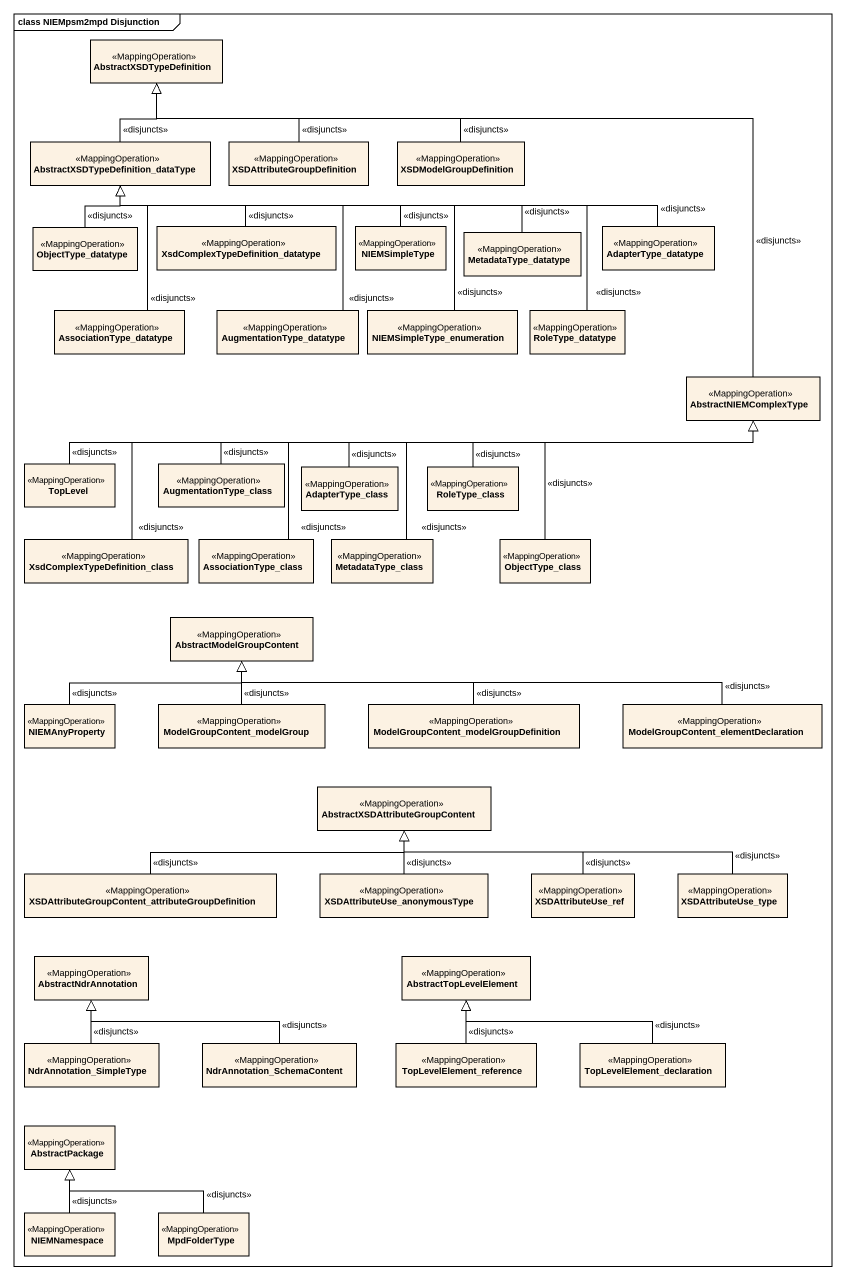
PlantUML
@startuml
mainframe class NIEMpsm2mpd Disjunction
hide circle
hide empty members
class AbstractXSDTypeDefinition <<MappingOperation>>
class "AbstractXSDTypeDefinition_dataType" as AbstractXSDTypeDefinition_2 <<MappingOperation>>
class XSDAttributeGroupDefinition <<MappingOperation>>
class XSDModelGroupDefinition <<MappingOperation>>
class ObjectType_datatype <<MappingOperation>>
class "XsdComplexTypeDefinition_datatype" as XsdComplexTypeDefinition <<MappingOperation>>
class NIEMSimpleType <<MappingOperation>>
class MetadataType_datatype <<MappingOperation>>
class AdapterType_datatype <<MappingOperation>>
class AssociationType_datatype <<MappingOperation>>
class AugmentationType_datatype <<MappingOperation>>
class NIEMSimpleType_enumeration <<MappingOperation>>
class RoleType_datatype <<MappingOperation>>
class AbstractNIEMComplexType <<MappingOperation>>
class TopLevel <<MappingOperation>>
class AugmentationType_class <<MappingOperation>>
class AdapterType_class <<MappingOperation>>
class RoleType_class <<MappingOperation>>
class "XsdComplexTypeDefinition_class" as XsdComplexTypeDefinition_2 <<MappingOperation>>
class AssociationType_class <<MappingOperation>>
class MetadataType_class <<MappingOperation>>
class ObjectType_class <<MappingOperation>>
class AbstractModelGroupContent <<MappingOperation>>
class NIEMAnyProperty <<MappingOperation>>
class ModelGroupContent_modelGroup <<MappingOperation>>
class "ModelGroupContent_modelGroupDefinition" as ModelGroupContent <<MappingOperation>>
class "ModelGroupContent_elementDeclaration" as ModelGroupContent_2 <<MappingOperation>>
class "AbstractXSDAttributeGroupContent" as AbstractXSDAttributeGroupCon <<MappingOperation>>
class "XSDAttributeGroupContent_attributeGroupDefinition" as XSDAttributeGroupContent <<MappingOperation>>
class "XSDAttributeUse_anonymousType" as XSDAttributeUse <<MappingOperation>>
class XSDAttributeUse_ref <<MappingOperation>>
class XSDAttributeUse_type <<MappingOperation>>
class AbstractNdrAnnotation <<MappingOperation>>
class AbstractTopLevelElement <<MappingOperation>>
class NdrAnnotation_SimpleType <<MappingOperation>>
class NdrAnnotation_SchemaContent <<MappingOperation>>
class TopLevelElement_reference <<MappingOperation>>
class TopLevelElement_declaration <<MappingOperation>>
class AbstractPackage <<MappingOperation>>
class NIEMNamespace <<MappingOperation>>
class MpdFolderType <<MappingOperation>>
AbstractXSDTypeDefinition_2 -up-|> AbstractXSDTypeDefinition : <<disjuncts>>
XSDAttributeGroupDefinition -up-|> AbstractXSDTypeDefinition : <<disjuncts>>
XSDModelGroupDefinition -left-|> AbstractXSDTypeDefinition : <<disjuncts>>
ObjectType_datatype -up-|> AbstractXSDTypeDefinition_2 : <<disjuncts>>
XsdComplexTypeDefinition -up-|> AbstractXSDTypeDefinition_2 : <<disjuncts>>
NIEMSimpleType -left-|> AbstractXSDTypeDefinition_2 : <<disjuncts>>
MetadataType_datatype -left-|> AbstractXSDTypeDefinition_2 : <<disjuncts>>
AdapterType_datatype -left-|> AbstractXSDTypeDefinition_2 : <<disjuncts>>
AssociationType_datatype -up-|> AbstractXSDTypeDefinition_2 : <<disjuncts>>
AugmentationType_datatype -up-|> AbstractXSDTypeDefinition_2 : <<disjuncts>>
NIEMSimpleType_enumeration -left-|> AbstractXSDTypeDefinition_2 : <<disjuncts>>
RoleType_datatype -left-|> AbstractXSDTypeDefinition_2 : <<disjuncts>>
AbstractNIEMComplexType -left-|> AbstractXSDTypeDefinition : <<disjuncts>>
TopLevel -right-|> AbstractNIEMComplexType : <<disjuncts>>
AugmentationType_class -right-|> AbstractNIEMComplexType : <<disjuncts>>
AdapterType_class -right-|> AbstractNIEMComplexType : <<disjuncts>>
RoleType_class -right-|> AbstractNIEMComplexType : <<disjuncts>>
XsdComplexTypeDefinition_2 -right-|> AbstractNIEMComplexType : <<disjuncts>>
AssociationType_class -right-|> AbstractNIEMComplexType : <<disjuncts>>
MetadataType_class -right-|> AbstractNIEMComplexType : <<disjuncts>>
ObjectType_class -up-|> AbstractNIEMComplexType : <<disjuncts>>
NIEMAnyProperty -right-|> AbstractModelGroupContent : <<disjuncts>>
ModelGroupContent_modelGroup -up-|> AbstractModelGroupContent : <<disjuncts>>
ModelGroupContent -left-|> AbstractModelGroupContent : <<disjuncts>>
ModelGroupContent_2 -left-|> AbstractModelGroupContent : <<disjuncts>>
XSDAttributeGroupContent -right-|> AbstractXSDAttributeGroupCon : <<disjuncts>>
XSDAttributeUse -up-|> AbstractXSDAttributeGroupCon : <<disjuncts>>
XSDAttributeUse_ref -left-|> AbstractXSDAttributeGroupCon : <<disjuncts>>
XSDAttributeUse_type -left-|> AbstractXSDAttributeGroupCon : <<disjuncts>>
NdrAnnotation_SimpleType -up-|> AbstractNdrAnnotation : <<disjuncts>>
NdrAnnotation_SchemaContent -left-|> AbstractNdrAnnotation : <<disjuncts>>
TopLevelElement_reference -up-|> AbstractTopLevelElement : <<disjuncts>>
TopLevelElement_declaration -left-|> AbstractTopLevelElement : <<disjuncts>>
NIEMNamespace -up-|> AbstractPackage : <<disjuncts>>
MpdFolderType -up-|> AbstractPackage : <<disjuncts>>
@enduml
